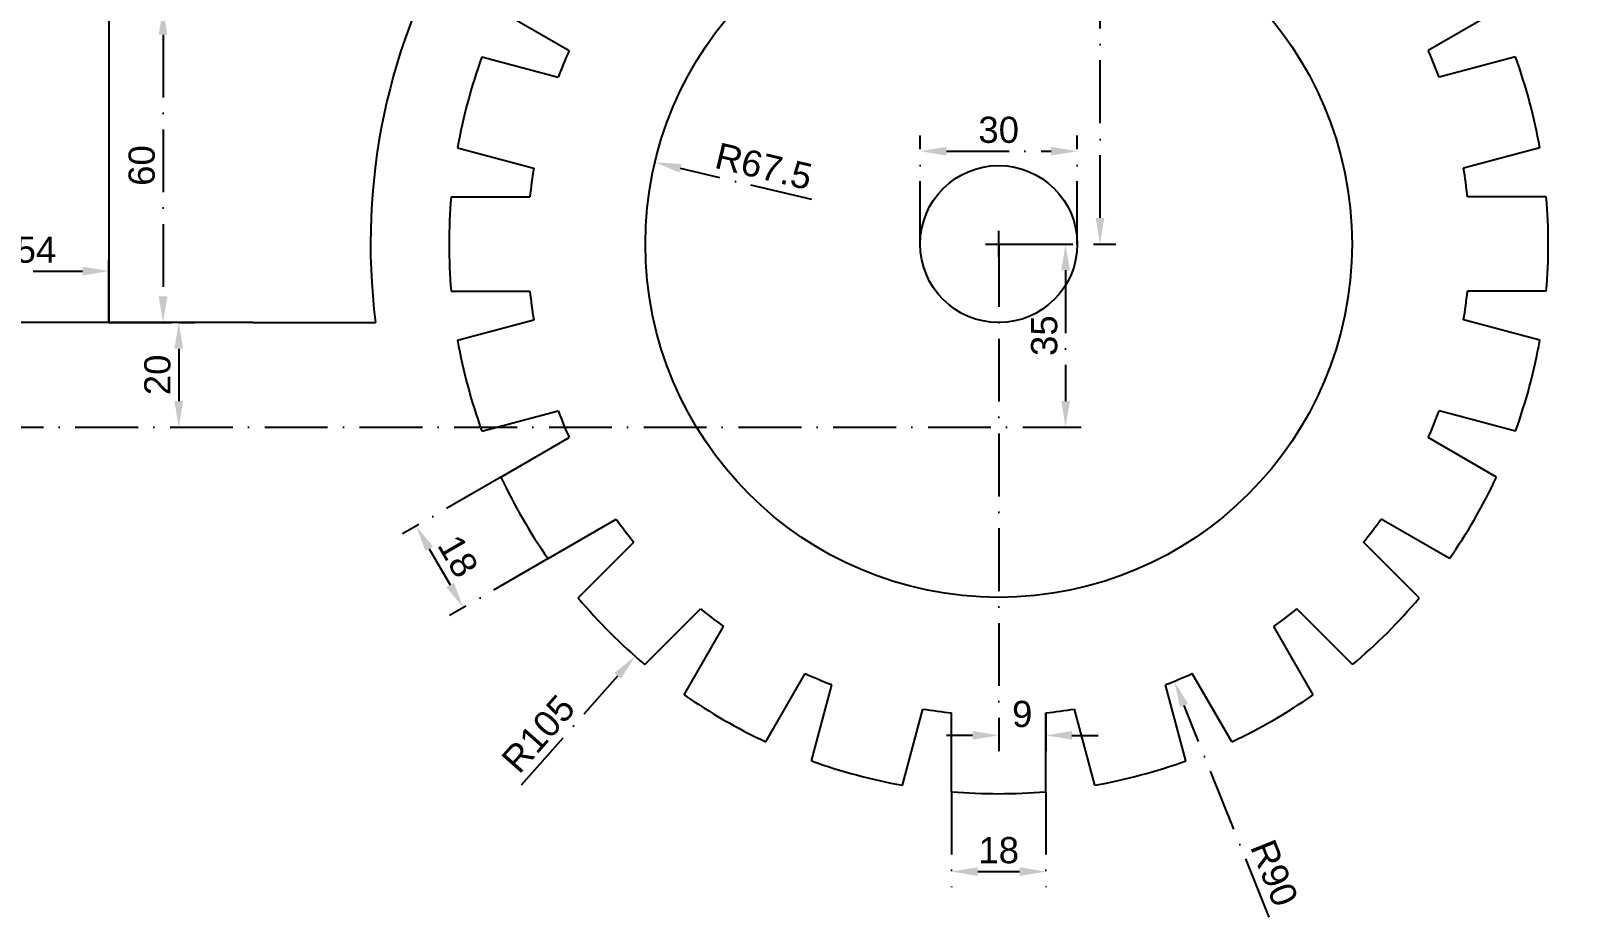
# Model space of a CAD drawing. Header units: inches. Extents: x 1970 to 3392, y 1260 to 2052.
# Drawn here: x 2918.1 to 3212, y 1574.7 to 1744 of the extents above; entities that cross this region are included whole.
import ezdxf

# ---------------------------------------------------------------- set-up
doc = ezdxf.new("R2010")
doc.units = ezdxf.units.IN
doc.header["$MEASUREMENT"] = 0
doc.linetypes.add('ACAD_ISO10W100', pattern=[18, 12, -3, 0, -3])
doc.layers.add('COTE', color=90, linetype='ACAD_ISO10W100')
doc.styles.get("Standard").update_dxf_attribs({"font": 'arial.ttf'})
doc.dimstyles.new('ISO-50', dxfattribs={"dimscale": 0, "dimtxt": 5, "dimasz": 5, "dimexe": 3, "dimexo": 0, "dimgap": 1.5, "dimtad": 1, "dimdsep": 46, "dimtxsty": 'Standard', "dimcen": 2.5, "dimclre": 256, "dimaunit": 1, "dimadec": 0, "dimazin": 2, "dimtp": 0.012, "dimtm": 0.05, "dimtfac": 0.5, "dimtofl": 0, "dimtmove": 0, "dimatfit": 3, "dimfxl": 1, "dimtolj": 1, "dimarcsym": 0})

# ---------------------------------------------------------------- blocks, each defined once
blk = doc.blocks.new('*U85')
at = {"layer": 'Defpoints'}
for p, q in [((-9, 7.53), (-9, -7.53)), ((9, 7.53), (9, -7.53))]:
    blk.add_line(p, q, dxfattribs=at)
blk = doc.blocks.new('*U86')
at = {"layer": 'Defpoints', "color": 0, "linetype": 'ByBlock', "lineweight": -2, "transparency": 16777216}
blk.add_blockref('*U85', (3102.99, 1800.38), dxfattribs=at)
for p, rotation in [((3077.86, 1797.07), 15), ((3128.12, 1797.07), 345.0000000000001), ((3054.45, 1787.37), 29.99999999999999), ((3151.53, 1787.37), 329.9999999999999), ((3034.34, 1771.95), 45), ((3171.64, 1771.95), 315), ((3018.91, 1751.84), 59.99999999999999), ((3187.06, 1751.84), 299.9999999999999), ((3009.22, 1728.42), 74.99999999999999), ((3196.76, 1728.42), 285), ((3005.91, 1703.3), 90), ((3200.07, 1703.3), 270), ((3009.22, 1678.17), 105), ((3196.76, 1678.17), 255), ((3018.91, 1654.76), 120), ((3187.06, 1654.76), 240), ((3034.34, 1634.65), 135), ((3171.64, 1634.65), 225), ((3054.45, 1619.22), 150), ((3151.53, 1619.22), 209.9999999999999), ((3077.86, 1609.52), 165), ((3128.12, 1609.52), 195), ((3102.99, 1606.22), 180)]:
    blk.add_blockref('*U85', p, dxfattribs=dict(at, rotation=rotation))
blk = doc.blocks.new('*D93')
at = {"layer": 'COTE', "lineweight": -2, "transparency": 16777216}
for p, q in [((2895.45, 1688.3), (2895.45, 1701.14)), ((2932.99, 1688.3), (2932.99, 1701.14))]:
    blk.add_line(p, q, dxfattribs=at)
at = {"layer": 'COTE', "color": 0, "lineweight": -2, "transparency": 16777216}
blk.add_line((2900.45, 1698.14), (2927.99, 1698.14), dxfattribs=at)
at = {"layer": 'COTE', "color": 0, "transparency": 16777216}
for points in [[(2900.45, 1698.97), (2900.45, 1697.3), (2895.45, 1698.14)], [(2927.99, 1698.97), (2927.99, 1697.3), (2932.99, 1698.14)]]:
    blk.add_solid(points, dxfattribs=at)
at = {"layer": 'Defpoints', "color": 0, "transparency": 16777216}
for p in [(2932.99, 1698.14), (2895.45, 1688.3), (2932.99, 1688.3)]:
    blk.add_point(p, dxfattribs=at)
at = {"layer": 'COTE', "color": 0, "transparency": 16777216, "insert": (2914.22, 1702.19), "char_height": 5, "attachment_point": 5}
blk.add_mtext('\\A1;37.54', dxfattribs=at)
blk = doc.blocks.new('*D94')
at = {"layer": 'COTE', "lineweight": -2, "transparency": 16777216}
for p, q in [((2932.99, 1748.3), (2946.35, 1748.3)), ((2932.99, 1688.3), (2946.35, 1688.3))]:
    blk.add_line(p, q, dxfattribs=at)
at = {"layer": 'COTE', "color": 0, "lineweight": -2, "transparency": 16777216}
blk.add_line((2943.35, 1743.3), (2943.35, 1693.3), dxfattribs=at)
at = {"layer": 'COTE', "color": 0, "transparency": 16777216}
for points in [[(2942.51, 1743.3), (2944.18, 1743.3), (2943.35, 1748.3)], [(2942.51, 1693.3), (2944.18, 1693.3), (2943.35, 1688.3)]]:
    blk.add_solid(points, dxfattribs=at)
at = {"layer": 'Defpoints', "color": 0, "transparency": 16777216}
for p in [(2932.99, 1748.3), (2932.99, 1688.3), (2943.35, 1688.3)]:
    blk.add_point(p, dxfattribs=at)
at = {"layer": 'COTE', "color": 0, "transparency": 16777216, "insert": (2939.29, 1718.3), "char_height": 5, "attachment_point": 5, "rotation": 90}
blk.add_mtext('\\A1;60', dxfattribs=at)
blk = doc.blocks.new('*D110')
at = {"layer": 'COTE', "lineweight": -2, "transparency": 16777216}
for p, q in [((3102.99, 1814.9), (3125.35, 1814.9)), ((3102.99, 1703.3), (3125.35, 1703.3))]:
    blk.add_line(p, q, dxfattribs=at)
at = {"layer": 'COTE', "color": 0, "lineweight": -2, "transparency": 16777216}
blk.add_line((3122.35, 1708.3), (3122.35, 1809.9), dxfattribs=at)
at = {"layer": 'COTE', "color": 0, "transparency": 16777216}
for points in [[(3121.51, 1809.9), (3123.18, 1809.9), (3122.35, 1814.9)], [(3121.51, 1708.3), (3123.18, 1708.3), (3122.35, 1703.3)]]:
    blk.add_solid(points, dxfattribs=at)
at = {"layer": 'Defpoints', "color": 0, "transparency": 16777216}
for p in [(3102.99, 1814.9), (3122.35, 1814.9), (3102.99, 1703.3)]:
    blk.add_point(p, dxfattribs=at)
at = {"layer": 'COTE', "color": 0, "transparency": 16777216, "insert": (3118.29, 1759.1), "char_height": 5, "attachment_point": 5, "rotation": 90}
blk.add_mtext('\\A1;111.6', dxfattribs=at)
blk = doc.blocks.new('*D118')
at = {"layer": 'COTE', "lineweight": -2, "transparency": 16777216}
for p, q in [((3007.89, 1658.79), (2989.1, 1647.93)), ((3016.89, 1643.2), (2998.1, 1632.35))]:
    blk.add_line(p, q, dxfattribs=at)
at = {"layer": 'COTE', "color": 0, "lineweight": -2, "transparency": 16777216}
blk.add_line((2994.19, 1645.1), (2998.19, 1638.18), dxfattribs=at)
at = {"layer": 'COTE', "color": 0, "transparency": 16777216}
for points in [[(2994.92, 1645.52), (2993.47, 1644.69), (2991.69, 1649.43)], [(2998.92, 1638.59), (2997.47, 1637.76), (3000.69, 1633.85)]]:
    blk.add_solid(points, dxfattribs=at)
at = {"layer": 'Defpoints', "color": 0, "transparency": 16777216}
for p in [(3007.89, 1658.79), (3016.89, 1643.2), (3000.69, 1633.85)]:
    blk.add_point(p, dxfattribs=at)
at = {"layer": 'COTE', "color": 0, "transparency": 16777216, "insert": (2999.7, 1643.67), "char_height": 5, "attachment_point": 5, "rotation": 300}
blk.add_mtext('\\A1;18', dxfattribs=at)
blk = doc.blocks.new('*D119')
at = {"layer": 'COTE', "lineweight": -2, "transparency": 16777216}
for p, q in [((3093.99, 1598.68), (3093.99, 1580.42)), ((3111.99, 1598.68), (3111.99, 1580.42))]:
    blk.add_line(p, q, dxfattribs=at)
at = {"layer": 'COTE', "color": 0, "lineweight": -2, "transparency": 16777216}
blk.add_line((3098.99, 1583.42), (3106.99, 1583.42), dxfattribs=at)
at = {"layer": 'COTE', "color": 0, "transparency": 16777216}
for points in [[(3098.99, 1584.25), (3098.99, 1582.58), (3093.99, 1583.42)], [(3106.99, 1584.25), (3106.99, 1582.58), (3111.99, 1583.42)]]:
    blk.add_solid(points, dxfattribs=at)
at = {"layer": 'Defpoints', "color": 0, "transparency": 16777216}
for p in [(3093.99, 1598.68), (3111.99, 1598.68), (3111.99, 1583.42)]:
    blk.add_point(p, dxfattribs=at)
at = {"layer": 'COTE', "color": 0, "transparency": 16777216, "insert": (3102.99, 1587.47), "char_height": 5, "attachment_point": 5}
blk.add_mtext('\\A1;18', dxfattribs=at)
blk = doc.blocks.new('*D120')
at = {"layer": 'COTE', "lineweight": -2, "transparency": 16777216}
for p, q in [((3102.99, 1703.3), (3102.99, 1606.44)), ((3111.99, 1613.75), (3111.99, 1606.44))]:
    blk.add_line(p, q, dxfattribs=at)
at = {"layer": 'COTE', "color": 0, "lineweight": -2, "transparency": 16777216}
for p, q in [((3097.99, 1609.44), (3092.99, 1609.44)), ((3116.99, 1609.44), (3121.99, 1609.44))]:
    blk.add_line(p, q, dxfattribs=at)
at = {"layer": 'COTE', "color": 0, "transparency": 16777216}
for points in [[(3097.99, 1610.28), (3097.99, 1608.61), (3102.99, 1609.44)], [(3116.99, 1610.28), (3116.99, 1608.61), (3111.99, 1609.44)]]:
    blk.add_solid(points, dxfattribs=at)
at = {"layer": 'Defpoints', "color": 0, "transparency": 16777216}
for p in [(3102.99, 1703.3), (3111.99, 1613.75), (3102.99, 1609.44)]:
    blk.add_point(p, dxfattribs=at)
at = {"layer": 'COTE', "color": 0, "transparency": 16777216, "insert": (3107.49, 1613.5), "char_height": 5, "attachment_point": 5}
blk.add_mtext('\\A1;9', dxfattribs=at)
blk = doc.blocks.new('*D121')
at = {"layer": 'COTE', "lineweight": -2, "transparency": 16777216}
for p, q in [((3105.16, 1703.3), (3118.77, 1703.3)), ((2817.99, 1668.3), (3118.77, 1668.3))]:
    blk.add_line(p, q, dxfattribs=at)
at = {"layer": 'COTE', "color": 0, "lineweight": -2, "transparency": 16777216}
blk.add_line((3115.77, 1698.3), (3115.77, 1673.3), dxfattribs=at)
at = {"layer": 'COTE', "color": 0, "transparency": 16777216}
for points in [[(3114.93, 1698.3), (3116.6, 1698.3), (3115.77, 1703.3)], [(3114.93, 1673.3), (3116.6, 1673.3), (3115.77, 1668.3)]]:
    blk.add_solid(points, dxfattribs=at)
at = {"layer": 'Defpoints', "color": 0, "transparency": 16777216}
for p in [(3105.16, 1703.3), (2817.99, 1668.3), (3115.77, 1668.3)]:
    blk.add_point(p, dxfattribs=at)
at = {"layer": 'COTE', "color": 0, "transparency": 16777216, "insert": (3111.71, 1685.8), "char_height": 5, "attachment_point": 5, "rotation": 90}
blk.add_mtext('\\A1;35', dxfattribs=at)
blk = doc.blocks.new('*D122')
at = {"layer": 'COTE', "lineweight": -2, "transparency": 16777216}
for p, q in [((2946.35, 1688.3), (2949.35, 1688.3)), ((2946.35, 1668.3), (2949.35, 1668.3))]:
    blk.add_line(p, q, dxfattribs=at)
at = {"layer": 'COTE', "color": 0, "lineweight": -2, "transparency": 16777216}
blk.add_line((2946.35, 1683.3), (2946.35, 1673.3), dxfattribs=at)
at = {"layer": 'COTE', "color": 0, "transparency": 16777216}
for points in [[(2945.51, 1683.3), (2947.18, 1683.3), (2946.35, 1688.3)], [(2945.51, 1673.3), (2947.18, 1673.3), (2946.35, 1668.3)]]:
    blk.add_solid(points, dxfattribs=at)
at = {"layer": 'Defpoints', "color": 0, "transparency": 16777216}
for p in [(2946.35, 1688.3), (2946.35, 1668.3), (2946.35, 1668.3)]:
    blk.add_point(p, dxfattribs=at)
at = {"layer": 'COTE', "color": 0, "transparency": 16777216, "insert": (2942.29, 1678.3), "char_height": 5, "attachment_point": 5, "rotation": 90}
blk.add_mtext('\\A1;20', dxfattribs=at)
blk = doc.blocks.new('*D123')
at = {"layer": 'COTE', "color": 0, "lineweight": -2, "transparency": 16777216}
blk.add_line((3067.3, 1711.79), (3042.19, 1717.76), dxfattribs=at)
at = {"layer": 'COTE', "color": 0, "transparency": 16777216}
blk.add_solid([(3042.38, 1718.57), (3041.99, 1716.95), (3037.32, 1718.92)], dxfattribs=at)
at = {"layer": 'Defpoints', "color": 0, "transparency": 16777216}
for p in [(3037.32, 1718.92), (3102.99, 1703.3)]:
    blk.add_point(p, dxfattribs=at)
at = {"layer": 'COTE', "color": 0, "transparency": 16777216, "insert": (3058.11, 1718.14), "char_height": 5, "attachment_point": 5, "rotation": 346.6189}
blk.add_mtext('\\A1;R67.5', dxfattribs=at)
blk = doc.blocks.new('*D124')
at = {"layer": 'COTE', "color": 0, "lineweight": -2, "transparency": 16777216}
blk.add_line((3211.98, 1804.62), (3194.54, 1788.4), dxfattribs=at)
at = {"layer": 'COTE', "lineweight": -2, "transparency": 16777216}
for p, q in [((3102.99, 1700.8), (3102.99, 1705.8)), ((3100.49, 1703.3), (3105.49, 1703.3))]:
    blk.add_line(p, q, dxfattribs=at)
at = {"layer": 'COTE', "color": 0, "transparency": 16777216}
blk.add_solid([(3193.97, 1789.01), (3195.11, 1787.79), (3190.88, 1785)], dxfattribs=at)
at = {"layer": 'Defpoints', "color": 0, "transparency": 16777216}
for p in [(3190.88, 1785), (3102.99, 1703.3)]:
    blk.add_point(p, dxfattribs=at)
at = {"layer": 'COTE', "color": 0, "transparency": 16777216, "insert": (3202.33, 1801.18), "char_height": 5, "attachment_point": 5, "rotation": 42.9099}
blk.add_mtext('\\A1;R120', dxfattribs=at)
blk = doc.blocks.new('*D125')
at = {"layer": 'COTE', "lineweight": -2, "transparency": 16777216}
for p, q in [((3102.99, 1700.8), (3102.99, 1705.8)), ((3100.49, 1703.3), (3105.49, 1703.3))]:
    blk.add_line(p, q, dxfattribs=at)
at = {"layer": 'COTE', "color": 0, "lineweight": -2, "transparency": 16777216}
blk.add_line((3154.65, 1574.7), (3138.4, 1615.14), dxfattribs=at)
at = {"layer": 'COTE', "color": 0, "transparency": 16777216}
blk.add_solid([(3139.17, 1615.46), (3137.63, 1614.83), (3136.54, 1619.78)], dxfattribs=at)
at = {"layer": 'Defpoints', "color": 0, "transparency": 16777216}
for p in [(3102.99, 1703.3), (3136.54, 1619.78)]:
    blk.add_point(p, dxfattribs=at)
at = {"layer": 'COTE', "color": 0, "transparency": 16777216, "insert": (3155.63, 1583.14), "char_height": 5, "attachment_point": 5, "rotation": 291.8853}
blk.add_mtext('\\A1;R90', dxfattribs=at)
blk = doc.blocks.new('*D126')
at = {"layer": 'COTE', "lineweight": -2, "transparency": 16777216}
for p, q in [((3102.99, 1700.8), (3102.99, 1705.8)), ((3100.49, 1703.3), (3105.49, 1703.3))]:
    blk.add_line(p, q, dxfattribs=at)
at = {"layer": 'COTE', "color": 0, "lineweight": -2, "transparency": 16777216}
blk.add_line((3011.85, 1599.98), (3030.22, 1620.81), dxfattribs=at)
at = {"layer": 'COTE', "color": 0, "transparency": 16777216}
blk.add_solid([(3029.59, 1621.36), (3030.84, 1620.26), (3033.53, 1624.56)], dxfattribs=at)
at = {"layer": 'Defpoints', "color": 0, "transparency": 16777216}
for p in [(3102.99, 1703.3), (3033.53, 1624.56)]:
    blk.add_point(p, dxfattribs=at)
at = {"layer": 'COTE', "color": 0, "transparency": 16777216, "insert": (3015.05, 1609.74), "char_height": 5, "attachment_point": 5, "rotation": 48.583}
blk.add_mtext('\\A1;R105', dxfattribs=at)
blk = doc.blocks.new('*D135')
at = {"layer": 'COTE', "lineweight": -2, "transparency": 16777216}
for p, q in [((3087.99, 1703.3), (3087.99, 1724.04)), ((3117.99, 1703.3), (3117.99, 1724.04))]:
    blk.add_line(p, q, dxfattribs=at)
at = {"layer": 'COTE', "color": 0, "lineweight": -2, "transparency": 16777216}
blk.add_line((3092.99, 1721.04), (3112.99, 1721.04), dxfattribs=at)
at = {"layer": 'COTE', "color": 0, "transparency": 16777216}
for points in [[(3092.99, 1721.87), (3092.99, 1720.21), (3087.99, 1721.04)], [(3112.99, 1721.87), (3112.99, 1720.21), (3117.99, 1721.04)]]:
    blk.add_solid(points, dxfattribs=at)
at = {"layer": 'Defpoints', "color": 0, "transparency": 16777216}
for p in [(3117.99, 1721.04), (3087.99, 1703.3), (3117.99, 1703.3)]:
    blk.add_point(p, dxfattribs=at)
at = {"layer": 'COTE', "color": 0, "transparency": 16777216, "insert": (3102.99, 1725.09), "char_height": 5, "attachment_point": 5}
blk.add_mtext('\\A1;30', dxfattribs=at)

msp = doc.modelspace()

# ---------------------------------------------------------------- linework, layer by layer
at = {"layer": 'Defpoints'}
for p, q in [((2932.989, 1748.296), (2932.989, 1688.296)), ((2960.489, 1688.298), (2895.448, 1688.298)), ((2960.489, 1688.298), (2983.93, 1688.298))]:
    msp.add_line(p, q, dxfattribs=at)
for radius in [67.5, 15]:
    msp.add_circle((3102.989, 1703.298), radius, dxfattribs=at)
for radius, start, end in [(120, 111.56519, 187.18076), (90, 155.73917, 159.26083), (90, 20.73917, 24.26083), (105, 160.0829, 169.9171), (105, 10.0829, 19.9171), (90, 170.73917, 174.26083), (90, 5.73917, 9.26083), (105, 175.0829, 184.9171), (105, 355.0829, 4.9171), (90, 185.73917, 189.26083), (90, 350.73917, 354.26083), (105, 190.0829, 199.9171), (105, 340.0829, 349.9171), (90, 200.73917, 204.26083), (90, 335.73917, 339.26083), (105, 205.0829, 214.9171), (105, 325.0829, 334.9171), (90, 215.73917, 219.26083), (90, 320.73917, 324.26083), (105, 220.0829, 229.9171), (105, 310.0829, 319.9171), (90, 230.73917, 234.26083), (90, 305.73917, 309.26083), (90, 245.73917, 249.26083), (90, 290.73917, 294.26083), (105, 235.0829, 244.9171), (105, 295.0829, 304.9171), (90, 260.73917, 264.26083), (90, 275.73917, 279.26083), (105, 250.0829, 259.9171), (105, 280.0829, 289.9171), (105, 265.0829, 274.9171)]:
    msp.add_arc((3102.989, 1703.298), radius, start, end, dxfattribs=at)

# ---------------------------------------------------------------- block references
msp.add_blockref('*U86', (0, 0), dxfattribs=at)

# ---------------------------------------------------------------- dimensions: what is measured, and where the dimension line sits
at = {"layer": 'COTE'}
for base, p1, p2, picture, middle in [((3122.347, 1814.898), (3102.989, 1703.298), (3102.989, 1814.898), '*D110', (3118.294, 1759.098)), ((2943.346, 1688.298), (2932.989, 1748.296), (2932.989, 1688.298), '*D94', (2939.293, 1718.297)), ((3115.767, 1668.298), (3105.163, 1703.298), (2817.989, 1668.298), '*D121', (3111.712, 1685.798)), ((2946.346, 1668.298), (2946.346, 1688.298), (2946.346, 1668.298), '*D122', (2942.293, 1678.298))]:
    dim = msp.add_linear_dim(base=base, p1=p1, p2=p2, angle=90, dimstyle='ISO-50', override={"dimscale": 1}, dxfattribs=at)
    dim.commit()
    dim.dimension.update_dxf_attribs({"geometry": picture, "text_midpoint": middle})
dim = msp.add_radius_dim(center=(3102.989, 1703.298), mpoint=(3190.88, 1785), dimstyle='ISO-50', override={"dimscale": 1}, dxfattribs=at)
dim.commit()
dim.dimension.update_dxf_attribs({"geometry": '*D124', "text_midpoint": (3202.335, 1801.182)})
for base, p1, p2, picture, middle in [((3117.989, 1721.04), (3087.989, 1703.298), (3117.989, 1703.298), '*D135', (3102.989, 1725.095)), ((2932.989, 1698.136), (2895.448, 1688.298), (2932.989, 1688.298), '*D93', (2914.218, 1702.191)), ((3102.989, 1609.444), (3111.989, 1613.749), (3102.989, 1703.298), '*D120', (3107.489, 1613.497)), ((3111.989, 1583.418), (3093.989, 1598.685), (3111.989, 1598.685), '*D119', (3102.989, 1587.47))]:
    dim = msp.add_linear_dim(base=base, p1=p1, p2=p2, dimstyle='ISO-50', override={"dimscale": 1}, dxfattribs=at)
    dim.commit()
    dim.dimension.update_dxf_attribs({"geometry": picture, "text_midpoint": middle})
for mpoint, picture, middle in [((3037.321, 1718.92), '*D123', (3057.172, 1714.197)), ((3033.528, 1624.557), '*D126', (3018.092, 1607.06)), ((3136.536, 1619.784), '*D125', (3151.865, 1581.625))]:
    dim = msp.add_radius_dim(center=(3102.989, 1703.298), mpoint=mpoint, dimstyle='ISO-50', override={"dimscale": 1}, dxfattribs=at)
    dim.commit()
    dim.dimension.update_dxf_attribs({"geometry": picture, "text_midpoint": middle, "dimtype": 164})
dim = msp.add_aligned_dim(p1=(3007.891, 1658.786), p2=(3016.891, 1643.197), distance=-18.702, dimstyle='ISO-50', override={"dimscale": 1}, dxfattribs=at)
dim.commit()
dim.dimension.update_dxf_attribs({"geometry": '*D118', "text_midpoint": (2999.704, 1643.667)})

doc.saveas('drawing.dxf')
